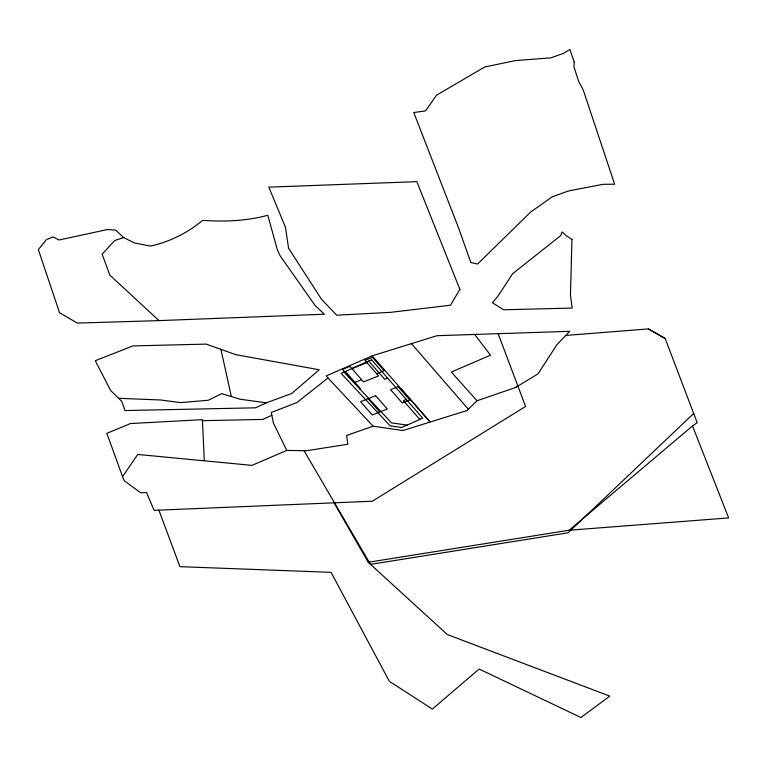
<?xml version="1.0" encoding="UTF-8"?>
<svg xmlns="http://www.w3.org/2000/svg" width="767" height="767" viewBox="0 0 767 767"><rect width="100%" height="100%" fill="white"/><g stroke="black" fill="none" stroke-linecap="round" stroke-linejoin="round"><path stroke-width="1.15" d="M498.09 333.54L525.577 406.452L372.359 501.215L154.1 510.343L146.487 492.5L140.725 492.798L124.206 480.736L122.576 476.633L137.724 454.457L251.979 465.368L286.772 450.411L306.532 450.737L347.777 444.237L346.636 435.455L373.098 426.184L403.001 430.527L466.959 410.527L477.016 400.757L515.491 387.527L538.089 373.797L556.784 344.862L569.67 331.315L436.96 335.706L372.168 355.85L326.148 375.945L373.098 426.184M693.675 413.48L568.069 532.787L370.499 564.387L304.02 450.699M333.856 502.423L368.218 562.278L569.143 530.227L692.515 425.944L697.184 422.703L665.171 338.496L648.383 328.909L565.739 335.447M328.027 377.958L296.992 402.522L271.278 412.483L273.426 423.135L286.772 450.411M515.491 387.527L517.898 386.06M266.36 402.819L255.516 407.814L125.011 410.556L121.761 401.381L110.573 390.432L95.3 360.711L132.864 345.917L206.237 344.105L235.9 354.699L319.264 369.761L291.69 393.509L266.36 402.819L240.081 399.224L221.74 393.634L208.279 400.24L180.648 402.627L160.667 399.981L118.674 398.313M271.834 415.263L262.793 419.424L202.44 420.69M351.88 368.601L366.885 362.59M361.593 379.694L354.095 382.695L342.427 369.378L349.934 366.377L363.548 381.918L378.553 375.907L364.939 360.365L372.446 357.355L384.104 370.672L376.597 373.682M360.039 389.176L360.682 388.917L345.418 371.487M387.623 378.121L384.689 379.301L368.726 361.065M406.289 399.434L403.356 400.614L419.827 419.424M123.66 237.569L114.714 240.522L102.136 254.193L109.854 275.104L158.97 320.616L324.412 314.221L315.179 305.582L280.08 255.756L277.309 249.658L267.798 215.268C246.533 221.088 224.539 221.807 202.67 220.388C187.484 232.9 169.622 241.931 150.351 246.092L134.235 242.899L123.66 237.569L115.75 230.167L107.735 229.486L59.03 239.985L53.057 236.917L46.442 239.601L38.35 249.62L59.558 312.715L77.285 323.08L158.97 320.616M569.143 530.227L728.65 517.917L692.515 425.944M407.076 425.129L391.525 422.876L344.086 372.091M648.383 328.909L665.171 338.515M368.218 562.278L447.334 634.549L609.813 696.12L580.926 717.519L479.154 669.025L432.367 709.072L389.368 681.326L331.056 572.335L179.938 566.66L158.874 510.132M477.016 400.757L451.332 372.062L490.506 355.179L474.725 334.546M411.208 343.357L468.474 409.405M372.168 355.85L430.028 421.908L401.256 389.003M368.083 398.677L379.751 411.994M122.576 476.633L106.843 433.355L130.419 423.557L202.402 419.674L204.281 460.66M220.877 349.138L231.27 396.213M571.952 239.467L570.456 295.094L572.192 308.075L503.651 309.782L492.433 302.754L498.119 295.937L512.624 273.714L560.591 235.709L562.163 231.941L565.595 235.191L571.952 239.467M574.224 62.175L573.975 66.873L578.654 81.35L583.236 89.969L614.645 184.214L603.006 184.31L568.702 190.906L552.288 196.783L530.659 212.028L477.592 264.021L470.871 262.525L458.522 227.828L413.768 112.538L425.618 110.889L436.5 95.204L484.639 67.036L515.232 60.612L550.927 57.832L563.381 53.431L569.881 49.481L574.224 62.175M459.874 289.332L450.517 305.208L390.393 312.361L336.694 315.208L321.517 299.283L288.574 248.23L285.468 227.358L268.853 187.129L416.845 181.664L459.874 289.332M371.573 359.79L341.142 373.404L390.106 425.81L401.764 427.497L422.675 418.149L371.573 359.79M375.59 395.676L360.586 401.687L372.244 415.005L387.258 408.993L375.59 395.676M398.102 386.654L390.595 389.665L402.263 402.982L409.77 399.971L398.102 386.654"/></g></svg>
